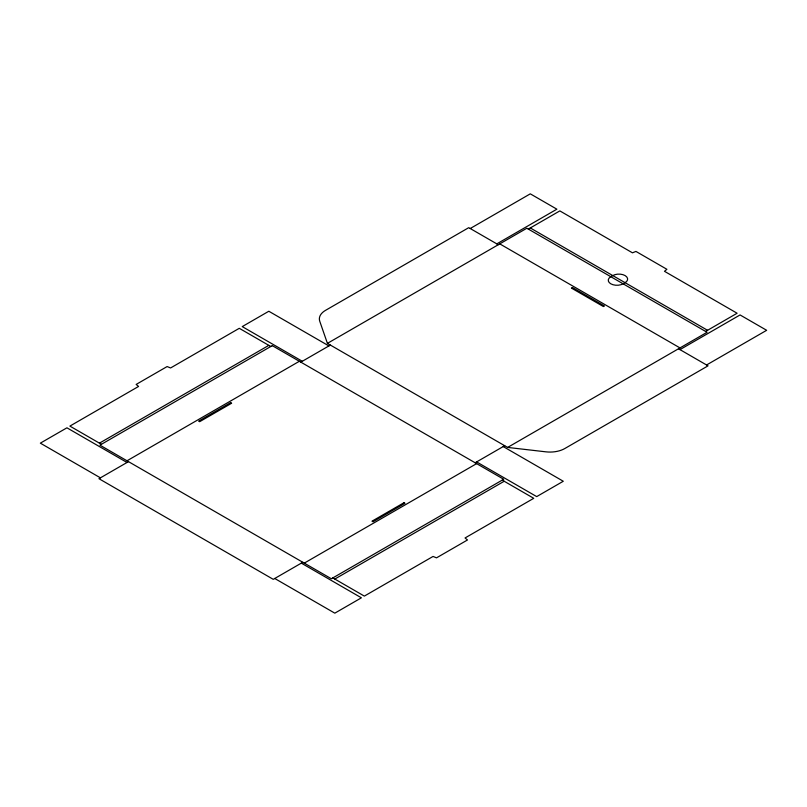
<?xml version="1.0" encoding="UTF-8"?>
<svg xmlns="http://www.w3.org/2000/svg" width="807" height="807" viewBox="0 0 807 807"><rect width="100%" height="100%" fill="white"/><g stroke="black" fill="none" stroke-linecap="round" stroke-linejoin="round"><path stroke-width="1.21" d="M470.219 228.522L530.29 193.841L556.88 209.184L496.809 243.875M99.443 443.154L268.822 345.366M327.42 343.368L526.85 228.24L707.073 332.282L507.643 447.421L327.42 343.368L319.764 321.277A20.891 12.065 0 0 1 325.483 310.382L468.746 227.665L498.292 244.723M127.012 460.787L299.357 361.284M528.323 229.087L559.836 210.899L632.466 252.823L635.946 251.421L666.905 269.296L664.474 271.303L737.104 313.237L705.59 331.435M128.495 461.634L98.948 478.692L273.26 579.335L302.807 562.277M300.829 362.131L330.376 345.083M475.141 462.774L504.688 445.716M304.279 563.125L476.624 463.632M679.988 349.623L740.059 314.942L766.65 330.295L706.579 364.976M334.814 579.053L504.193 481.254M507.643 447.421L545.925 451.839A20.891 12.065 0 0 0 564.789 448.541L708.052 365.833L678.505 348.775M530.29 227.947L707.557 330.295M499.765 243.875L679.988 347.918M328.903 345.931L268.822 311.25L242.241 326.603L302.312 361.284M503.215 446.574L563.286 481.254L536.695 496.608L476.624 461.917M270.799 346.496L239.286 328.308L170.59 367.962L167.12 366.56L136.151 384.435L138.582 386.442L69.896 426.096L101.41 444.294M502.226 480.115L533.74 498.312L465.054 537.966L467.485 539.974L436.516 557.849L433.046 556.447L364.35 596.101L332.837 577.913M127.012 462.492L66.941 427.811L40.35 443.154L100.421 477.845M301.324 563.125L361.395 597.816L334.814 613.159L274.733 578.478M272.272 345.648L99.927 445.151L331.364 578.76L503.709 479.267L272.272 345.648M230.661 402.643L198.663 421.123L199.642 421.698L231.649 403.218L230.661 402.643M572.395 287.514L571.406 288.079L603.414 306.559L604.403 305.984L572.395 287.514M612.775 275.57L610.808 276.71A8.706 5.024 0 0 0 610.808 283.812A8.706 5.024 0 0 0 623.115 283.812L625.082 282.682A8.706 5.024 0 0 0 625.082 275.57A8.706 5.024 0 0 0 612.775 275.57M403.994 502.721L371.987 521.191L372.975 521.766L404.973 503.286L403.994 502.721"/></g></svg>
